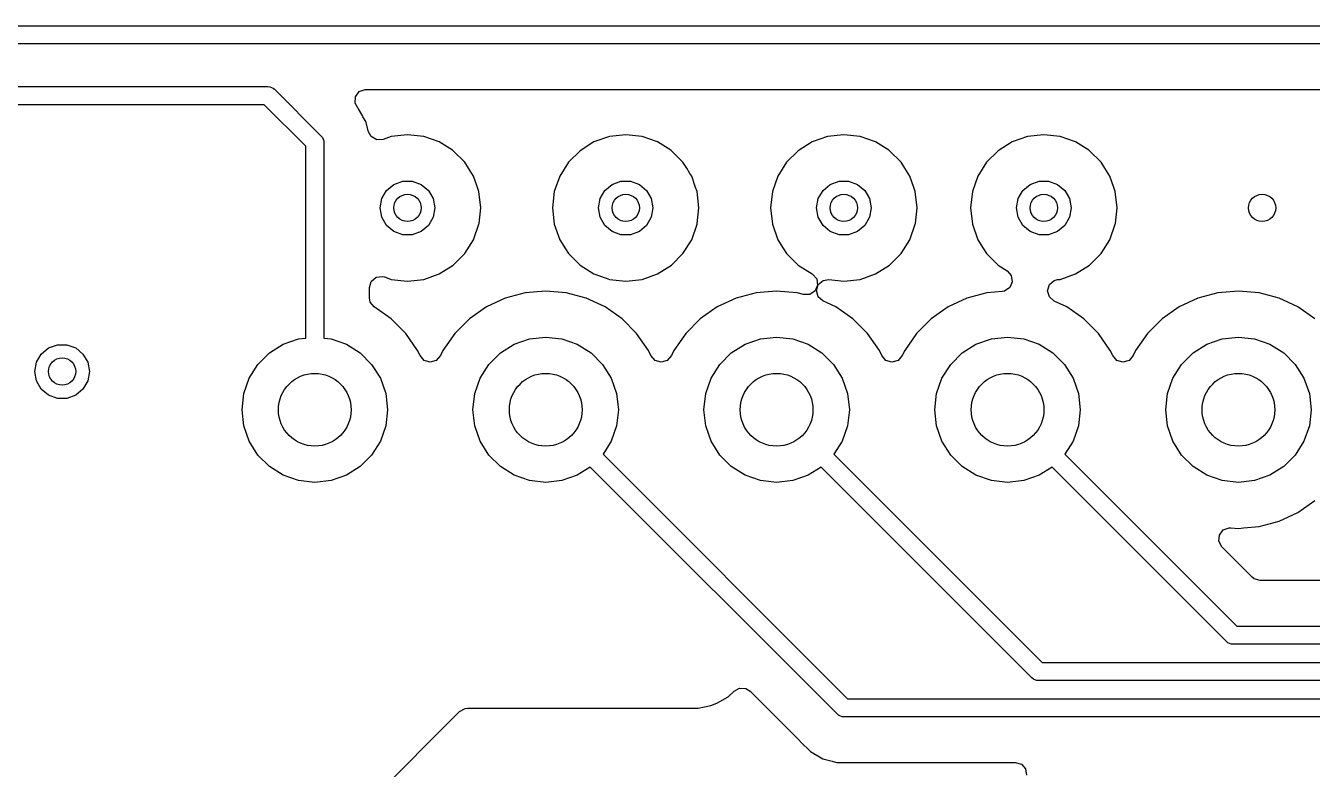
# Model space of a CAD drawing. Extents: x 2.85 to 10.26, y -4.55 to -2.42.
# Drawn here: x 7.417 to 7.975, y -3.235 to -2.913 of the extents above; entities that cross this region are included whole.
import ezdxf

# ---------------------------------------------------------------- set-up
doc = ezdxf.new("R2010")
doc.units = 0
doc.header["$MEASUREMENT"] = 0
doc.layers.add('BLACK', color=7, linetype='CONTINUOUS')

msp = doc.modelspace()

# ---------------------------------------------------------------- linework, layer by layer
at = {"layer": 'BLACK', "linetype": 'CONTINUOUS'}
for p, q in [((6.33676, -2.91319), (8.49463, -2.91319)), ((8.49626, -2.92106), (6.33859, -2.92106)), ((6.43504, -2.93957), (7.52224, -2.93957)), ((7.52224, -2.93957), (7.52301, -2.93964)), ((7.52301, -2.93964), (7.52443, -2.94023)), ((7.52443, -2.94023), (7.52503, -2.94072)), ((7.52503, -2.94072), (7.5453, -2.961)), ((7.56015, -2.94394), (7.5618, -2.94174)), ((7.5618, -2.94174), (7.56438, -2.94078)), ((7.56438, -2.94078), (7.56473, -2.94077)), ((7.56473, -2.94077), (8.49285, -2.94077)), ((7.52061, -2.94744), (6.43504, -2.94744)), ((7.53858, -2.96541), (7.52061, -2.94744)), ((7.55996, -2.94669), (7.56015, -2.94394)), ((7.56128, -2.9491), (7.55996, -2.94669)), ((7.56144, -2.94926), (7.56128, -2.9491)), ((7.563, -2.95196), (7.56144, -2.94926)), ((7.56338, -2.95263), (7.563, -2.95196)), ((7.56455, -2.95465), (7.56338, -2.95263)), ((7.56338, -2.95263), (7.56338, -2.95263)), ((7.56574, -2.9591), (7.56455, -2.95465)), ((7.56455, -2.95465), (7.56455, -2.95465)), ((7.56455, -2.95465), (7.56455, -2.95465)), ((7.56455, -2.95465), (7.56455, -2.95465)), ((7.5453, -2.961), (7.54579, -2.96159)), ((7.54579, -2.96159), (7.54638, -2.96301)), ((7.54638, -2.96301), (7.54646, -2.96378)), ((7.54646, -2.96378), (7.54646, -3.04848)), ((7.56694, -2.96122), (7.56574, -2.9591)), ((7.56932, -2.96259), (7.56694, -2.96122)), ((7.57207, -2.96245), (7.56932, -2.96259)), ((7.57562, -2.96121), (7.57207, -2.96245)), ((7.58268, -2.96041), (7.57562, -2.96121)), ((7.57562, -2.96121), (7.57562, -2.96121)), ((7.58973, -2.96121), (7.58268, -2.96041)), ((7.58268, -2.96041), (7.58268, -2.96041)), ((7.59644, -2.96355), (7.58973, -2.96121)), ((7.58973, -2.96121), (7.58973, -2.96121)), ((7.60218, -2.96716), (7.59644, -2.96355)), ((7.6634, -2.96355), (7.65739, -2.96733)), ((7.67011, -2.96121), (7.6634, -2.96355)), ((7.67717, -2.96041), (7.67011, -2.96121)), ((7.67011, -2.96121), (7.67011, -2.96121)), ((7.68422, -2.96121), (7.67717, -2.96041)), ((7.67717, -2.96041), (7.67717, -2.96041)), ((7.69093, -2.96355), (7.68422, -2.96121)), ((7.68422, -2.96121), (7.68422, -2.96121)), ((7.69667, -2.96716), (7.69093, -2.96355)), ((7.75789, -2.96355), (7.75188, -2.96733)), ((7.7646, -2.96121), (7.75789, -2.96355)), ((7.77165, -2.96041), (7.7646, -2.96121)), ((7.7646, -2.96121), (7.7646, -2.96121)), ((7.77871, -2.96121), (7.77165, -2.96041)), ((7.77165, -2.96041), (7.77165, -2.96041)), ((7.78541, -2.96355), (7.77871, -2.96121)), ((7.77871, -2.96121), (7.77871, -2.96121)), ((7.79115, -2.96716), (7.78541, -2.96355)), ((7.84451, -2.96355), (7.83849, -2.96733)), ((7.85121, -2.96121), (7.84451, -2.96355)), ((7.85827, -2.96041), (7.85121, -2.96121)), ((7.85121, -2.96121), (7.85121, -2.96121)), ((7.86532, -2.96121), (7.85827, -2.96041)), ((7.85827, -2.96041), (7.85827, -2.96041)), ((7.87203, -2.96355), (7.86532, -2.96121)), ((7.86532, -2.96121), (7.86532, -2.96121)), ((7.87777, -2.96716), (7.87203, -2.96355)), ((7.53858, -3.04848), (7.53858, -2.96541)), ((7.60245, -2.96733), (7.60218, -2.96716)), ((7.60747, -2.97235), (7.60245, -2.96733)), ((7.65739, -2.96733), (7.65237, -2.97235)), ((7.69694, -2.96733), (7.69667, -2.96716)), ((7.70196, -2.97235), (7.69694, -2.96733)), ((7.75188, -2.96733), (7.74686, -2.97235)), ((7.79143, -2.96733), (7.79115, -2.96716)), ((7.79645, -2.97235), (7.79143, -2.96733)), ((7.83849, -2.96733), (7.83347, -2.97235)), ((7.87804, -2.96733), (7.87777, -2.96716)), ((7.88306, -2.97235), (7.87804, -2.96733)), ((7.60911, -2.97495), (7.60747, -2.97235)), ((7.61051, -2.97718), (7.60911, -2.97495)), ((7.65237, -2.97235), (7.64859, -2.97837)), ((7.7036, -2.97495), (7.70196, -2.97235)), ((7.705, -2.97718), (7.7036, -2.97495)), ((7.74686, -2.97235), (7.74308, -2.97837)), ((7.79808, -2.97495), (7.79645, -2.97235)), ((7.79948, -2.97718), (7.79808, -2.97495)), ((7.83347, -2.97235), (7.82969, -2.97837)), ((7.8847, -2.97495), (7.88306, -2.97235)), ((7.8861, -2.97718), (7.8847, -2.97495)), ((7.57677, -2.9819), (7.58063, -2.98049)), ((7.58063, -2.98049), (7.58473, -2.98049)), ((7.58473, -2.98049), (7.58858, -2.9819)), ((7.61125, -2.97837), (7.61051, -2.97718)), ((7.61294, -2.9832), (7.61125, -2.97837)), ((7.64859, -2.97837), (7.64625, -2.98507)), ((7.67126, -2.9819), (7.67511, -2.98049)), ((7.67511, -2.98049), (7.67922, -2.98049)), ((7.67922, -2.98049), (7.68307, -2.9819)), ((7.70574, -2.97837), (7.705, -2.97718)), ((7.70743, -2.9832), (7.70574, -2.97837)), ((7.74308, -2.97837), (7.74073, -2.98507)), ((7.76575, -2.9819), (7.7696, -2.98049)), ((7.7696, -2.98049), (7.7737, -2.98049)), ((7.7737, -2.98049), (7.77756, -2.9819)), ((7.80023, -2.97837), (7.79948, -2.97718)), ((7.80192, -2.9832), (7.80023, -2.97837)), ((7.82969, -2.97837), (7.82735, -2.98507)), ((7.85236, -2.9819), (7.85622, -2.98049)), ((7.85622, -2.98049), (7.86032, -2.98049)), ((7.86032, -2.98049), (7.86417, -2.9819)), ((7.88684, -2.97837), (7.8861, -2.97718)), ((7.88853, -2.9832), (7.88684, -2.97837)), ((7.57158, -2.98809), (7.57363, -2.98453)), ((7.57363, -2.98453), (7.57677, -2.9819)), ((7.58858, -2.9819), (7.59172, -2.98453)), ((7.59172, -2.98453), (7.59378, -2.98809)), ((7.6136, -2.98507), (7.61294, -2.9832)), ((7.61439, -2.99213), (7.6136, -2.98507)), ((7.6136, -2.98507), (7.6136, -2.98507)), ((7.64625, -2.98507), (7.64545, -2.99213)), ((7.64625, -2.98507), (7.64625, -2.98507)), ((7.66607, -2.98809), (7.66812, -2.98453)), ((7.66812, -2.98453), (7.67126, -2.9819)), ((7.68307, -2.9819), (7.68621, -2.98453)), ((7.68621, -2.98453), (7.68826, -2.98809)), ((7.70809, -2.98507), (7.70743, -2.9832)), ((7.70888, -2.99213), (7.70809, -2.98507)), ((7.70809, -2.98507), (7.70809, -2.98507)), ((7.74073, -2.98507), (7.73994, -2.99213)), ((7.74073, -2.98507), (7.74073, -2.98507)), ((7.76055, -2.98809), (7.76261, -2.98453)), ((7.76261, -2.98453), (7.76575, -2.9819)), ((7.77756, -2.9819), (7.7807, -2.98453)), ((7.7807, -2.98453), (7.78275, -2.98809)), ((7.80257, -2.98507), (7.80192, -2.9832)), ((7.80337, -2.99213), (7.80257, -2.98507)), ((7.80257, -2.98507), (7.80257, -2.98507)), ((7.82735, -2.98507), (7.82655, -2.99213)), ((7.82735, -2.98507), (7.82735, -2.98507)), ((7.84717, -2.98809), (7.84922, -2.98453)), ((7.84922, -2.98453), (7.85236, -2.9819)), ((7.86417, -2.9819), (7.86732, -2.98453)), ((7.86732, -2.98453), (7.86937, -2.98809)), ((7.88919, -2.98507), (7.88853, -2.9832)), ((7.88998, -2.99213), (7.88919, -2.98507)), ((7.88919, -2.98507), (7.88919, -2.98507)), ((7.57087, -2.99213), (7.57158, -2.98809)), ((7.59378, -2.98809), (7.59449, -2.99213)), ((7.66535, -2.99213), (7.66607, -2.98809)), ((7.68826, -2.98809), (7.68898, -2.99213)), ((7.75984, -2.99213), (7.76055, -2.98809)), ((7.78275, -2.98809), (7.78346, -2.99213)), ((7.84646, -2.99213), (7.84717, -2.98809)), ((7.86937, -2.98809), (7.87008, -2.99213)), ((7.57158, -2.99617), (7.57087, -2.99213)), ((7.57363, -2.99972), (7.57158, -2.99617)), ((7.59378, -2.99617), (7.59172, -2.99972)), ((7.59449, -2.99213), (7.59378, -2.99617)), ((7.61363, -2.99891), (7.61439, -2.99213)), ((7.61439, -2.99213), (7.61439, -2.99213)), ((7.64545, -2.99213), (7.64625, -2.99918)), ((7.64545, -2.99213), (7.64545, -2.99213)), ((7.66607, -2.99617), (7.66535, -2.99213)), ((7.66812, -2.99972), (7.66607, -2.99617)), ((7.68826, -2.99617), (7.68621, -2.99972)), ((7.68898, -2.99213), (7.68826, -2.99617)), ((7.70812, -2.99891), (7.70888, -2.99213)), ((7.70888, -2.99213), (7.70888, -2.99213)), ((7.73994, -2.99213), (7.73994, -2.99213)), ((7.73994, -2.99213), (7.74073, -2.99918)), ((7.76055, -2.99617), (7.75984, -2.99213)), ((7.76261, -2.99972), (7.76055, -2.99617)), ((7.78275, -2.99617), (7.7807, -2.99972)), ((7.78346, -2.99213), (7.78275, -2.99617)), ((7.8026, -2.99891), (7.80337, -2.99213)), ((7.80337, -2.99213), (7.80337, -2.99213)), ((7.82655, -2.99213), (7.82655, -2.99213)), ((7.82655, -2.99213), (7.82735, -2.99918)), ((7.84717, -2.99617), (7.84646, -2.99213)), ((7.84922, -2.99972), (7.84717, -2.99617)), ((7.86937, -2.99617), (7.86732, -2.99972)), ((7.87008, -2.99213), (7.86937, -2.99617)), ((7.88922, -2.99891), (7.88998, -2.99213)), ((7.88998, -2.99213), (7.88998, -2.99213)), ((7.57677, -3.00235), (7.57363, -2.99972)), ((7.58063, -3.00376), (7.57677, -3.00235)), ((7.58858, -3.00235), (7.58473, -3.00376)), ((7.59172, -2.99972), (7.58858, -3.00235)), ((7.61125, -3.00589), (7.6136, -2.99918)), ((7.6136, -2.99918), (7.61363, -2.99891)), ((7.64625, -2.99918), (7.64625, -2.99918)), ((7.64625, -2.99918), (7.64859, -3.00589)), ((7.67126, -3.00235), (7.66812, -2.99972)), ((7.67511, -3.00376), (7.67126, -3.00235)), ((7.68307, -3.00235), (7.67922, -3.00376)), ((7.68621, -2.99972), (7.68307, -3.00235)), ((7.70574, -3.00589), (7.70809, -2.99918)), ((7.70809, -2.99918), (7.70812, -2.99891)), ((7.74073, -2.99918), (7.74073, -2.99918)), ((7.74073, -2.99918), (7.74308, -3.00589)), ((7.76575, -3.00235), (7.76261, -2.99972)), ((7.7696, -3.00376), (7.76575, -3.00235)), ((7.77756, -3.00235), (7.7737, -3.00376)), ((7.7807, -2.99972), (7.77756, -3.00235)), ((7.80023, -3.00589), (7.80257, -2.99918)), ((7.80257, -2.99918), (7.8026, -2.99891)), ((7.82735, -2.99918), (7.82735, -2.99918)), ((7.82735, -2.99918), (7.82969, -3.00589)), ((7.85236, -3.00235), (7.84922, -2.99972)), ((7.85622, -3.00376), (7.85236, -3.00235)), ((7.86417, -3.00235), (7.86032, -3.00376)), ((7.86732, -2.99972), (7.86417, -3.00235)), ((7.88684, -3.00589), (7.88919, -2.99918)), ((7.88919, -2.99918), (7.88922, -2.99891)), ((7.58473, -3.00376), (7.58063, -3.00376)), ((7.60747, -3.0119), (7.61125, -3.00589)), ((7.64859, -3.00589), (7.65105, -3.00979)), ((7.67922, -3.00376), (7.67511, -3.00376)), ((7.70196, -3.0119), (7.70574, -3.00589)), ((7.74308, -3.00589), (7.74553, -3.00979)), ((7.7737, -3.00376), (7.7696, -3.00376)), ((7.79645, -3.0119), (7.80023, -3.00589)), ((7.82969, -3.00589), (7.83215, -3.00979)), ((7.86032, -3.00376), (7.85622, -3.00376)), ((7.88306, -3.0119), (7.88684, -3.00589)), ((7.60245, -3.01692), (7.60747, -3.0119)), ((7.65105, -3.00979), (7.65237, -3.0119)), ((7.65237, -3.0119), (7.65739, -3.01692)), ((7.69694, -3.01692), (7.70196, -3.0119)), ((7.74553, -3.00979), (7.74686, -3.0119)), ((7.74686, -3.0119), (7.75188, -3.01692)), ((7.79143, -3.01692), (7.79645, -3.0119)), ((7.83215, -3.00979), (7.83347, -3.0119)), ((7.83347, -3.0119), (7.83849, -3.01692)), ((7.87922, -3.01575), (7.88306, -3.0119)), ((7.59644, -3.0207), (7.60245, -3.01692)), ((7.65739, -3.01692), (7.6634, -3.0207)), ((7.69093, -3.0207), (7.69694, -3.01692)), ((7.75188, -3.01692), (7.75789, -3.0207)), ((7.78541, -3.0207), (7.79143, -3.01692)), ((7.83849, -3.01692), (7.84234, -3.01934)), ((7.84234, -3.01934), (7.84416, -3.0214)), ((7.87203, -3.0207), (7.87804, -3.01692)), ((7.87804, -3.01692), (7.87922, -3.01575)), ((7.56616, -3.02662), (7.56694, -3.02398)), ((7.56694, -3.02398), (7.56902, -3.02218)), ((7.56902, -3.02218), (7.57174, -3.02178)), ((7.57174, -3.02178), (7.57266, -3.02201)), ((7.57266, -3.02201), (7.57313, -3.02218)), ((7.57313, -3.02218), (7.57562, -3.02305)), ((7.57562, -3.02305), (7.57562, -3.02305)), ((7.57562, -3.02305), (7.58268, -3.02384)), ((7.58268, -3.02384), (7.58973, -3.02305)), ((7.58268, -3.02384), (7.58268, -3.02384)), ((7.58268, -3.02384), (7.58268, -3.02384)), ((7.58973, -3.02305), (7.59644, -3.0207)), ((7.58973, -3.02305), (7.58973, -3.02305)), ((7.58973, -3.02305), (7.58973, -3.02305)), ((7.6634, -3.0207), (7.66875, -3.02257)), ((7.66875, -3.02257), (7.67011, -3.02305)), ((7.67011, -3.02305), (7.67011, -3.02305)), ((7.67011, -3.02305), (7.67717, -3.02384)), ((7.67717, -3.02384), (7.68422, -3.02305)), ((7.67717, -3.02384), (7.67717, -3.02384)), ((7.67717, -3.02384), (7.67717, -3.02384)), ((7.68422, -3.02305), (7.69093, -3.0207)), ((7.68422, -3.02305), (7.68422, -3.02305)), ((7.68422, -3.02305), (7.68422, -3.02305)), ((7.75789, -3.0207), (7.75789, -3.0207)), ((7.75789, -3.0207), (7.75805, -3.0208)), ((7.75805, -3.0208), (7.75987, -3.02286)), ((7.75976, -3.02793), (7.76056, -3.02529)), ((7.75987, -3.02286), (7.76029, -3.02558)), ((7.76056, -3.02529), (7.76265, -3.02351)), ((7.76265, -3.02351), (7.76519, -3.02311)), ((7.76519, -3.02311), (7.77165, -3.02384)), ((7.77165, -3.02384), (7.77871, -3.02305)), ((7.77165, -3.02384), (7.77165, -3.02384)), ((7.77165, -3.02384), (7.77165, -3.02384)), ((7.77871, -3.02305), (7.78541, -3.0207)), ((7.77871, -3.02305), (7.77871, -3.02305)), ((7.77871, -3.02305), (7.77871, -3.02305)), ((7.84458, -3.02412), (7.84347, -3.02663)), ((7.84416, -3.0214), (7.84458, -3.02412)), ((7.85989, -3.02798), (7.86068, -3.02535)), ((7.86068, -3.02535), (7.86277, -3.02356)), ((7.86277, -3.02356), (7.86422, -3.02317)), ((7.86422, -3.02317), (7.86532, -3.02305)), ((7.86532, -3.02305), (7.87203, -3.0207)), ((7.56616, -3.03104), (7.56616, -3.02662)), ((7.56653, -3.03289), (7.56616, -3.03104)), ((7.63359, -3.02891), (7.62494, -3.03123)), ((7.64252, -3.02813), (7.63359, -3.02891)), ((7.63359, -3.02891), (7.63359, -3.02891)), ((7.65144, -3.02891), (7.64252, -3.02813)), ((7.64252, -3.02813), (7.64252, -3.02813)), ((7.6601, -3.03123), (7.65144, -3.02891)), ((7.65144, -3.02891), (7.65144, -3.02891)), ((7.65144, -3.02891), (7.65144, -3.02891)), ((7.65144, -3.02891), (7.65144, -3.02891)), ((7.65144, -3.02891), (7.65144, -3.02891)), ((7.73359, -3.02891), (7.72494, -3.03123)), ((7.7336, -3.02891), (7.73359, -3.02891)), ((7.74252, -3.02813), (7.7336, -3.02891)), ((7.75144, -3.02891), (7.74252, -3.02813)), ((7.74252, -3.02813), (7.74252, -3.02813)), ((7.75419, -3.02965), (7.75144, -3.02891)), ((7.75144, -3.02891), (7.75144, -3.02891)), ((7.75144, -3.02891), (7.75144, -3.02891)), ((7.75144, -3.02891), (7.75144, -3.02891)), ((7.75144, -3.02891), (7.75144, -3.02891)), ((7.75687, -3.0296), (7.75419, -3.02965)), ((7.75917, -3.02809), (7.75687, -3.0296)), ((7.76029, -3.02558), (7.75917, -3.02809)), ((7.76052, -3.03057), (7.75976, -3.02793)), ((7.76258, -3.03239), (7.76052, -3.03057)), ((7.83359, -3.02891), (7.82494, -3.03123)), ((7.84017, -3.02834), (7.83359, -3.02891)), ((7.83359, -3.02891), (7.83359, -3.02891)), ((7.84117, -3.02814), (7.84017, -3.02834)), ((7.84347, -3.02663), (7.84117, -3.02814)), ((7.86064, -3.03063), (7.85989, -3.02798)), ((7.8627, -3.03245), (7.86064, -3.03063)), ((7.93359, -3.02891), (7.92494, -3.03123)), ((7.94252, -3.02813), (7.93359, -3.02891)), ((7.93359, -3.02891), (7.93359, -3.02891)), ((7.95144, -3.02891), (7.94252, -3.02813)), ((7.94252, -3.02813), (7.94252, -3.02813)), ((7.9601, -3.03123), (7.95144, -3.02891)), ((7.95144, -3.02891), (7.95144, -3.02891)), ((7.95144, -3.02891), (7.95144, -3.02891)), ((7.95144, -3.02891), (7.95144, -3.02891)), ((7.95144, -3.02891), (7.95144, -3.02891)), ((7.56824, -3.03503), (7.56653, -3.03289)), ((7.57556, -3.04016), (7.56824, -3.03503)), ((7.61682, -3.03502), (7.60948, -3.04016)), ((7.62494, -3.03123), (7.61682, -3.03502)), ((7.61682, -3.03502), (7.61682, -3.03502)), ((7.62494, -3.03123), (7.62494, -3.03123)), ((7.66822, -3.03502), (7.6601, -3.03123)), ((7.6601, -3.03123), (7.6601, -3.03123)), ((7.67556, -3.04016), (7.66822, -3.03502)), ((7.66822, -3.03502), (7.66822, -3.03502)), ((7.71682, -3.03502), (7.70948, -3.04016)), ((7.72494, -3.03123), (7.71682, -3.03502)), ((7.71682, -3.03502), (7.71682, -3.03502)), ((7.72494, -3.03123), (7.72494, -3.03123)), ((7.76822, -3.03502), (7.76258, -3.03239)), ((7.77556, -3.04016), (7.76822, -3.03502)), ((7.76822, -3.03502), (7.76822, -3.03502)), ((7.81682, -3.03502), (7.80948, -3.04016)), ((7.82494, -3.03123), (7.81682, -3.03502)), ((7.81682, -3.03502), (7.81682, -3.03502)), ((7.82494, -3.03123), (7.82494, -3.03123)), ((7.86822, -3.03502), (7.8627, -3.03245)), ((7.87556, -3.04016), (7.86822, -3.03502)), ((7.86822, -3.03502), (7.86822, -3.03502)), ((7.91682, -3.03502), (7.90948, -3.04016)), ((7.92494, -3.03123), (7.91682, -3.03502)), ((7.91682, -3.03502), (7.91682, -3.03502)), ((7.92494, -3.03123), (7.92494, -3.03123)), ((7.96822, -3.03502), (7.9601, -3.03123)), ((7.9601, -3.03123), (7.9601, -3.03123)), ((7.97556, -3.04016), (7.96822, -3.03502)), ((7.96822, -3.03502), (7.96822, -3.03502)), ((7.58189, -3.04649), (7.57556, -3.04016)), ((7.60948, -3.04016), (7.60315, -3.04649)), ((7.68189, -3.04649), (7.67556, -3.04016)), ((7.70948, -3.04016), (7.70315, -3.04649)), ((7.78189, -3.04649), (7.77556, -3.04016)), ((7.80948, -3.04016), (7.80315, -3.04649)), ((7.88189, -3.04649), (7.87556, -3.04016)), ((7.90948, -3.04016), (7.90315, -3.04649)), ((7.58703, -3.05383), (7.58189, -3.04649)), ((7.58189, -3.04649), (7.58189, -3.04649)), ((7.60315, -3.04649), (7.59801, -3.05383)), ((7.68703, -3.05383), (7.68189, -3.04649)), ((7.68189, -3.04649), (7.68189, -3.04649)), ((7.70315, -3.04649), (7.69801, -3.05383)), ((7.78703, -3.05383), (7.78189, -3.04649)), ((7.78189, -3.04649), (7.78189, -3.04649)), ((7.80315, -3.04649), (7.79801, -3.05383)), ((7.88703, -3.05383), (7.88189, -3.04649)), ((7.88189, -3.04649), (7.88189, -3.04649)), ((7.90315, -3.04649), (7.89801, -3.05383)), ((7.42402, -3.0554), (7.42717, -3.05276)), ((7.42717, -3.05276), (7.43102, -3.05136)), ((7.43102, -3.05136), (7.43512, -3.05136)), ((7.43512, -3.05136), (7.43898, -3.05276)), ((7.43898, -3.05276), (7.44212, -3.0554)), ((7.52288, -3.0549), (7.52885, -3.05115)), ((7.52885, -3.05115), (7.53551, -3.04882)), ((7.53551, -3.04882), (7.53858, -3.04848)), ((7.54646, -3.04848), (7.54953, -3.04882)), ((7.54953, -3.04882), (7.55619, -3.05115)), ((7.55619, -3.05115), (7.56216, -3.0549)), ((7.62288, -3.0549), (7.62885, -3.05115)), ((7.62885, -3.05115), (7.63551, -3.04882)), ((7.63551, -3.04882), (7.64252, -3.04803)), ((7.64252, -3.04803), (7.64953, -3.04882)), ((7.64953, -3.04882), (7.65619, -3.05115)), ((7.65619, -3.05115), (7.66216, -3.0549)), ((7.72288, -3.0549), (7.72885, -3.05115)), ((7.72885, -3.05115), (7.73551, -3.04882)), ((7.73551, -3.04882), (7.74252, -3.04803)), ((7.74252, -3.04803), (7.74953, -3.04882)), ((7.74953, -3.04882), (7.75619, -3.05115)), ((7.75619, -3.05115), (7.76216, -3.0549)), ((7.82288, -3.0549), (7.82885, -3.05115)), ((7.82885, -3.05115), (7.83551, -3.04882)), ((7.83551, -3.04882), (7.84252, -3.04803)), ((7.84252, -3.04803), (7.84953, -3.04882)), ((7.84953, -3.04882), (7.85619, -3.05115)), ((7.85619, -3.05115), (7.86216, -3.0549)), ((7.92288, -3.0549), (7.92885, -3.05115)), ((7.92885, -3.05115), (7.93551, -3.04882)), ((7.93551, -3.04882), (7.94252, -3.04803)), ((7.94252, -3.04803), (7.94953, -3.04882)), ((7.94953, -3.04882), (7.95619, -3.05115)), ((7.95619, -3.05115), (7.96216, -3.0549)), ((7.42197, -3.05895), (7.42402, -3.0554)), ((7.44212, -3.0554), (7.44417, -3.05895)), ((7.5179, -3.05989), (7.52288, -3.0549)), ((7.56216, -3.0549), (7.56714, -3.05989)), ((7.58703, -3.05384), (7.58703, -3.05383)), ((7.5881, -3.05611), (7.58703, -3.05384)), ((7.58985, -3.05814), (7.5881, -3.05611)), ((7.59248, -3.05893), (7.58985, -3.05814)), ((7.59513, -3.05818), (7.59248, -3.05893)), ((7.59694, -3.05611), (7.59513, -3.05818)), ((7.59801, -3.05383), (7.59694, -3.05611)), ((7.59801, -3.05383), (7.59801, -3.05383)), ((7.6179, -3.05989), (7.62288, -3.0549)), ((7.66216, -3.0549), (7.66714, -3.05989)), ((7.68703, -3.05384), (7.68703, -3.05383)), ((7.6881, -3.05611), (7.68703, -3.05384)), ((7.68985, -3.05814), (7.6881, -3.05611)), ((7.69248, -3.05893), (7.68985, -3.05814)), ((7.69513, -3.05818), (7.69248, -3.05893)), ((7.69694, -3.05611), (7.69513, -3.05818)), ((7.69801, -3.05383), (7.69694, -3.05611)), ((7.69801, -3.05383), (7.69801, -3.05383)), ((7.7179, -3.05989), (7.72288, -3.0549)), ((7.76216, -3.0549), (7.76714, -3.05989)), ((7.78703, -3.05384), (7.78703, -3.05383)), ((7.7881, -3.05611), (7.78703, -3.05384)), ((7.78985, -3.05814), (7.7881, -3.05611)), ((7.79248, -3.05893), (7.78985, -3.05814)), ((7.79513, -3.05818), (7.79248, -3.05893)), ((7.79694, -3.05611), (7.79513, -3.05818)), ((7.79801, -3.05383), (7.79694, -3.05611)), ((7.79801, -3.05383), (7.79801, -3.05383)), ((7.8179, -3.05989), (7.82288, -3.0549)), ((7.86216, -3.0549), (7.86714, -3.05989)), ((7.88703, -3.05384), (7.88703, -3.05383)), ((7.8881, -3.05611), (7.88703, -3.05384)), ((7.88985, -3.05814), (7.8881, -3.05611)), ((7.89248, -3.05893), (7.88985, -3.05814)), ((7.89513, -3.05818), (7.89248, -3.05893)), ((7.89694, -3.05611), (7.89513, -3.05818)), ((7.89801, -3.05383), (7.89694, -3.05611)), ((7.89801, -3.05383), (7.89801, -3.05383)), ((7.9179, -3.05989), (7.92288, -3.0549)), ((7.96216, -3.0549), (7.96714, -3.05989)), ((7.42126, -3.06299), (7.42197, -3.05895)), ((7.42197, -3.06703), (7.42126, -3.06299)), ((7.44417, -3.05895), (7.44488, -3.06299)), ((7.44488, -3.06299), (7.44417, -3.06703)), ((7.51414, -3.06586), (7.5179, -3.05989)), ((7.56714, -3.05989), (7.5709, -3.06586)), ((7.61414, -3.06586), (7.6179, -3.05989)), ((7.66714, -3.05989), (7.6709, -3.06586)), ((7.71414, -3.06586), (7.7179, -3.05989)), ((7.76714, -3.05989), (7.7709, -3.06586)), ((7.81414, -3.06586), (7.8179, -3.05989)), ((7.86714, -3.05989), (7.8709, -3.06586)), ((7.91414, -3.06586), (7.9179, -3.05989)), ((7.96714, -3.05989), (7.9709, -3.06586)), ((7.42402, -3.07058), (7.42197, -3.06703)), ((7.44417, -3.06703), (7.44212, -3.07058)), ((7.51181, -3.07252), (7.51414, -3.06586)), ((7.5709, -3.06586), (7.57323, -3.07252)), ((7.61181, -3.07252), (7.61414, -3.06586)), ((7.6709, -3.06586), (7.67323, -3.07252)), ((7.71181, -3.07252), (7.71414, -3.06586)), ((7.7709, -3.06586), (7.77323, -3.07252)), ((7.81181, -3.07252), (7.81414, -3.06586)), ((7.8709, -3.06586), (7.87323, -3.07252)), ((7.91181, -3.07252), (7.91414, -3.06586)), ((7.9709, -3.06586), (7.97323, -3.07252)), ((7.42717, -3.07322), (7.42402, -3.07058)), ((7.43102, -3.07462), (7.42717, -3.07322)), ((7.43512, -3.07462), (7.43102, -3.07462)), ((7.43898, -3.07322), (7.43512, -3.07462)), ((7.44212, -3.07058), (7.43898, -3.07322)), ((7.51102, -3.07953), (7.51181, -3.07252)), ((7.57323, -3.07252), (7.57402, -3.07953)), ((7.61102, -3.07953), (7.61181, -3.07252)), ((7.67323, -3.07252), (7.67402, -3.07953)), ((7.71102, -3.07953), (7.71181, -3.07252)), ((7.77323, -3.07252), (7.77402, -3.07953)), ((7.81102, -3.07953), (7.81181, -3.07252)), ((7.87323, -3.07252), (7.87402, -3.07953)), ((7.91102, -3.07953), (7.91181, -3.07252)), ((7.97323, -3.07252), (7.97402, -3.07953)), ((7.51181, -3.08654), (7.51102, -3.07953)), ((7.57402, -3.07953), (7.57323, -3.08654)), ((7.61181, -3.08654), (7.61102, -3.07953)), ((7.67402, -3.07953), (7.67323, -3.08654)), ((7.71181, -3.08654), (7.71102, -3.07953)), ((7.77402, -3.07953), (7.77323, -3.08654)), ((7.81181, -3.08654), (7.81102, -3.07953)), ((7.87402, -3.07953), (7.87323, -3.08654)), ((7.91181, -3.08654), (7.91102, -3.07953)), ((7.97402, -3.07953), (7.97323, -3.08654)), ((7.51414, -3.09319), (7.51181, -3.08654)), ((7.57323, -3.08654), (7.5709, -3.09319)), ((7.61414, -3.09319), (7.61181, -3.08654)), ((7.67323, -3.08654), (7.6709, -3.09319)), ((7.71414, -3.09319), (7.71181, -3.08654)), ((7.77323, -3.08654), (7.7709, -3.09319)), ((7.81414, -3.09319), (7.81181, -3.08654)), ((7.87323, -3.08654), (7.8709, -3.09319)), ((7.91414, -3.09319), (7.91181, -3.08654)), ((7.97323, -3.08654), (7.9709, -3.09319)), ((7.5179, -3.09917), (7.51414, -3.09319)), ((7.5709, -3.09319), (7.56714, -3.09917)), ((7.6179, -3.09917), (7.61414, -3.09319)), ((7.6709, -3.09319), (7.66737, -3.09881)), ((7.7179, -3.09917), (7.71414, -3.09319)), ((7.7709, -3.09319), (7.76737, -3.09881)), ((7.8179, -3.09917), (7.81414, -3.09319)), ((7.8709, -3.09319), (7.86737, -3.09881)), ((7.9179, -3.09917), (7.91414, -3.09319)), ((7.9709, -3.09319), (7.96714, -3.09917)), ((7.52288, -3.10415), (7.5179, -3.09917)), ((7.56714, -3.09917), (7.56216, -3.10415)), ((7.62288, -3.10415), (7.6179, -3.09917)), ((7.66737, -3.09881), (7.77328, -3.20472)), ((7.72288, -3.10415), (7.7179, -3.09917)), ((7.76737, -3.09881), (7.85754, -3.18898)), ((7.82288, -3.10415), (7.8179, -3.09917)), ((7.86737, -3.09881), (7.94179, -3.17323)), ((7.92288, -3.10415), (7.9179, -3.09917)), ((7.96714, -3.09917), (7.96216, -3.10415)), ((7.52885, -3.1079), (7.52288, -3.10415)), ((7.53551, -3.11023), (7.52885, -3.1079)), ((7.55619, -3.1079), (7.54953, -3.11023)), ((7.56216, -3.10415), (7.55619, -3.1079)), ((7.62885, -3.1079), (7.62288, -3.10415)), ((7.63551, -3.11023), (7.62885, -3.1079)), ((7.65619, -3.1079), (7.64953, -3.11023)), ((7.6618, -3.10438), (7.65619, -3.1079)), ((7.76887, -3.21145), (7.6618, -3.10438)), ((7.72885, -3.1079), (7.72288, -3.10415)), ((7.73551, -3.11023), (7.72885, -3.1079)), ((7.75619, -3.1079), (7.74953, -3.11023)), ((7.7618, -3.10438), (7.75619, -3.1079)), ((7.85312, -3.1957), (7.7618, -3.10438)), ((7.82885, -3.1079), (7.82288, -3.10415)), ((7.83551, -3.11023), (7.82885, -3.1079)), ((7.85619, -3.1079), (7.84953, -3.11023)), ((7.8618, -3.10438), (7.85619, -3.1079)), ((7.93737, -3.17995), (7.8618, -3.10438)), ((7.92885, -3.1079), (7.92288, -3.10415)), ((7.93551, -3.11023), (7.92885, -3.1079)), ((7.95619, -3.1079), (7.94953, -3.11023)), ((7.96216, -3.10415), (7.95619, -3.1079)), ((7.54252, -3.11102), (7.53551, -3.11023)), ((7.54953, -3.11023), (7.54252, -3.11102)), ((7.64252, -3.11102), (7.63551, -3.11023)), ((7.64953, -3.11023), (7.64252, -3.11102)), ((7.74252, -3.11102), (7.73551, -3.11023)), ((7.74953, -3.11023), (7.74252, -3.11102)), ((7.84252, -3.11102), (7.83551, -3.11023)), ((7.84953, -3.11023), (7.84252, -3.11102)), ((7.94252, -3.11102), (7.93551, -3.11023)), ((7.94953, -3.11023), (7.94252, -3.11102)), ((7.96822, -3.12404), (7.97556, -3.1189)), ((7.9601, -3.12782), (7.96822, -3.12404)), ((7.93591, -3.13159), (7.93848, -3.13063)), ((7.93848, -3.13063), (7.93926, -3.13064)), ((7.93926, -3.13064), (7.94252, -3.13092)), ((7.94252, -3.13092), (7.94475, -3.13073)), ((7.94252, -3.13092), (7.94252, -3.13092)), ((7.94252, -3.13092), (7.94252, -3.13092)), ((7.94252, -3.13092), (7.94252, -3.13092)), ((7.94475, -3.13073), (7.95144, -3.13014)), ((7.95144, -3.13014), (7.9601, -3.12782)), ((7.93406, -3.13654), (7.93426, -3.1338)), ((7.93538, -3.13895), (7.93406, -3.13654)), ((7.93426, -3.1338), (7.93591, -3.13159)), ((7.94852, -3.15209), (7.93538, -3.13895)), ((7.94933, -3.15275), (7.94852, -3.15209)), ((7.95197, -3.15352), (7.94933, -3.15275)), ((9.18504, -3.15352), (7.95197, -3.15352)), ((7.94179, -3.17323), (9.19522, -3.17323)), ((7.93797, -3.18044), (7.93737, -3.17995)), ((7.93939, -3.18103), (7.93797, -3.18044)), ((7.94016, -3.1811), (7.93939, -3.18103)), ((9.19685, -3.1811), (7.94016, -3.1811)), ((7.85754, -3.18898), (9.20079, -3.18898)), ((7.85372, -3.19619), (7.85312, -3.1957)), ((7.85514, -3.19677), (7.85372, -3.19619)), ((7.85591, -3.19685), (7.85514, -3.19677)), ((9.19916, -3.19685), (7.85591, -3.19685)), ((7.7216, -3.20393), (7.72409, -3.20144)), ((7.72409, -3.20144), (7.72651, -3.20012)), ((7.72651, -3.20012), (7.72925, -3.20032)), ((7.72925, -3.20032), (7.731, -3.20144)), ((7.731, -3.20144), (7.75256, -3.22301)), ((7.60524, -3.21031), (7.60765, -3.20899)), ((7.60765, -3.20899), (7.60869, -3.20888)), ((7.60869, -3.20888), (7.70675, -3.20888)), ((7.70675, -3.20888), (7.70746, -3.20887)), ((7.70746, -3.20887), (7.70781, -3.20885)), ((7.70746, -3.20887), (7.70746, -3.20887)), ((7.70746, -3.20887), (7.70746, -3.20887)), ((7.70781, -3.20885), (7.70852, -3.20881)), ((7.70852, -3.20881), (7.71405, -3.20761)), ((7.71405, -3.20761), (7.71663, -3.20665)), ((7.71663, -3.20665), (7.7216, -3.20393)), ((7.77328, -3.20472), (8.70472, -3.20472)), ((7.2596, -3.55595), (7.60524, -3.21031)), ((7.76947, -3.21193), (7.76887, -3.21145)), ((7.76957, -3.21198), (7.76947, -3.21193)), ((7.77089, -3.21252), (7.76957, -3.21198)), ((7.77165, -3.2126), (7.77089, -3.21252)), ((8.70309, -3.2126), (7.77165, -3.2126)), ((7.75256, -3.22301), (7.75256, -3.22301)), ((7.75256, -3.22301), (7.75274, -3.22318)), ((7.75274, -3.22318), (7.75274, -3.22318)), ((7.75274, -3.22318), (7.75714, -3.22758)), ((7.75714, -3.22758), (7.75714, -3.22758)), ((7.75714, -3.22758), (7.75714, -3.22758)), ((7.75714, -3.22758), (7.76184, -3.2303)), ((7.76184, -3.2303), (7.76253, -3.23069)), ((7.76253, -3.23069), (7.76656, -3.23177)), ((7.76656, -3.23177), (7.76656, -3.23177)), ((7.76656, -3.23177), (7.76698, -3.23188)), ((7.76698, -3.23188), (7.76854, -3.2323)), ((7.76854, -3.2323), (7.76854, -3.2323)), ((7.76854, -3.2323), (7.84588, -3.2323)), ((7.84588, -3.2323), (7.84852, -3.23308)), ((7.84852, -3.23308), (7.85032, -3.23516)), ((7.85032, -3.23516), (7.85071, -3.23788))]:
    msp.add_line(p, q, dxfattribs=at)
at = {"layer": 'BLACK'}
for centre, radius in [((7.58268, -2.99213), 0.00591), ((7.67717, -2.99213), 0.00591), ((7.77165, -2.99213), 0.00591), ((7.85827, -2.99213), 0.00591), ((7.95276, -2.99213), 0.00591), ((7.43307, -3.06299), 0.00591), ((7.54252, -3.07953), 0.01575), ((7.64252, -3.07953), 0.01575), ((7.74252, -3.07953), 0.01575), ((7.84252, -3.07953), 0.01575), ((7.94252, -3.07953), 0.01575)]:
    msp.add_circle(centre, radius, dxfattribs=at)

doc.saveas('drawing.dxf')
